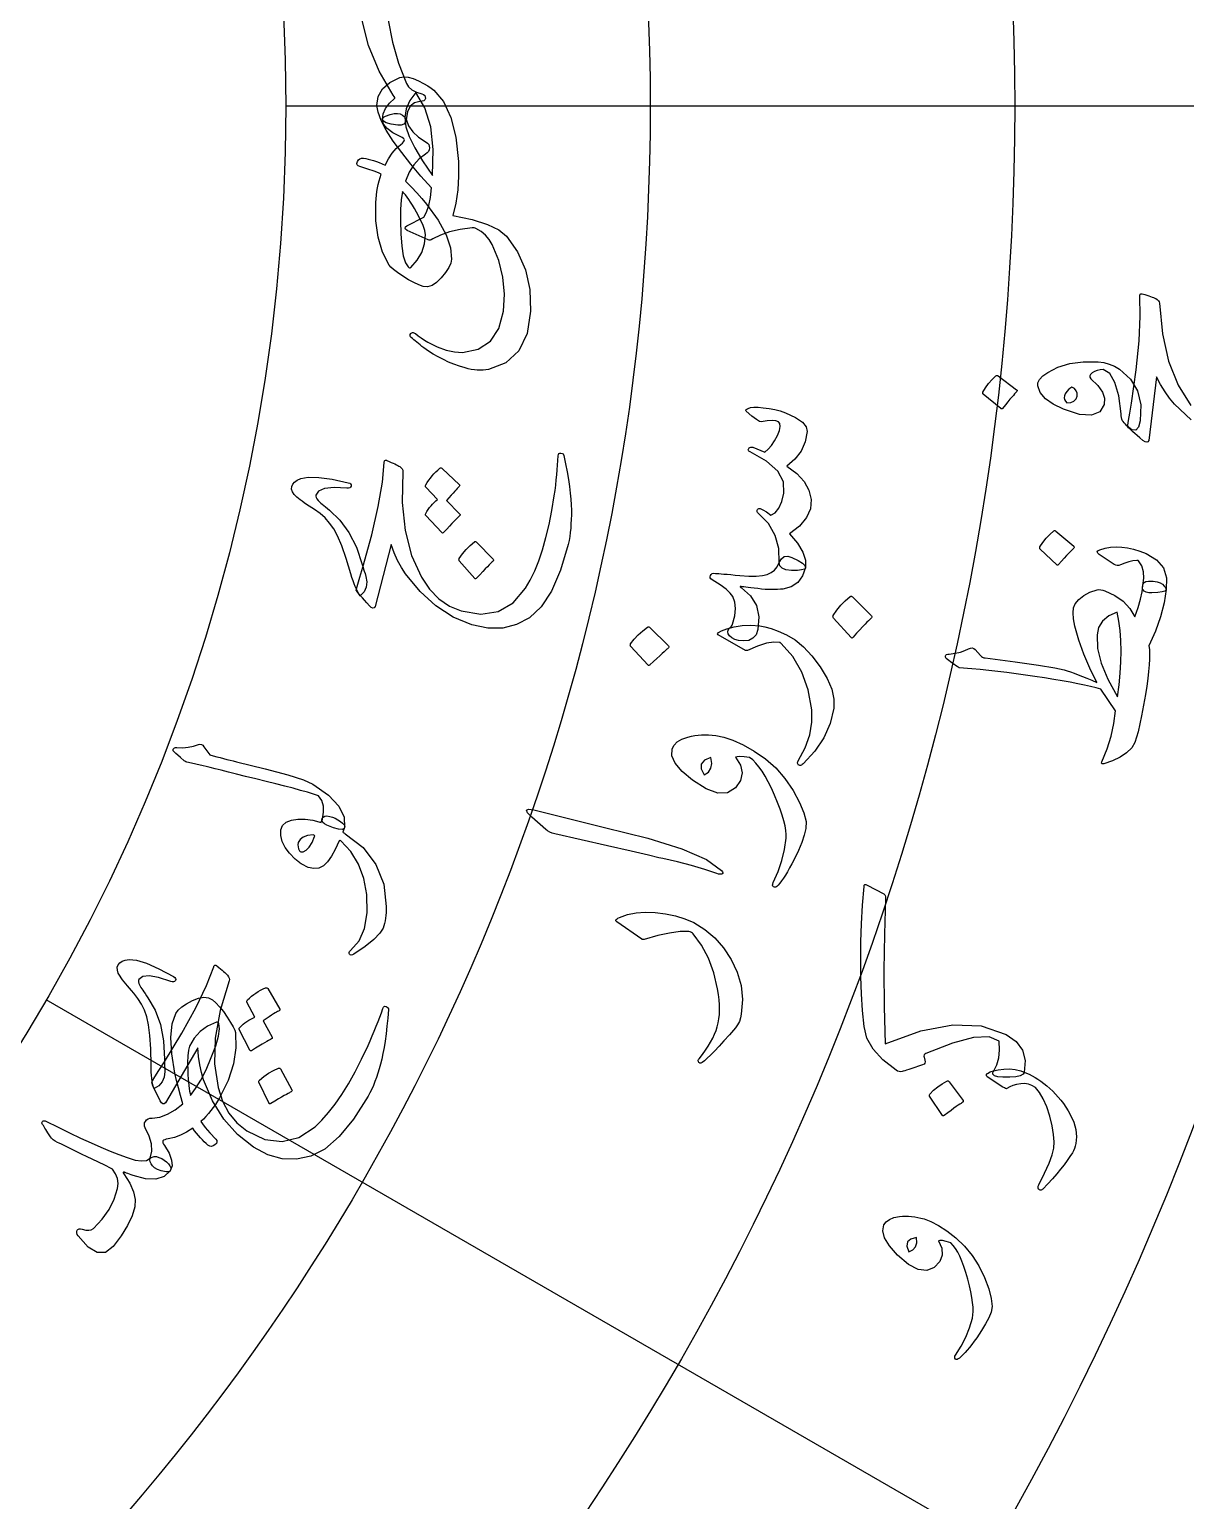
# Model space of a CAD drawing. Header units: millimetres. Extents: x -150 to 150, y -150 to 198.
# Drawn here: x 43.21 to 75.84, y -39.36 to 2.16 of the extents above; entities that cross this region are included whole.
import ezdxf

# ---------------------------------------------------------------- set-up
doc = ezdxf.new("R2010")
doc.units = ezdxf.units.MM
for name, color, linetype in [('CUT_OUTER', 1, 'Continuous'), ('ENGRAVE', 7, 'Continuous'), ('ENGRAVE_FINE', 8, 'Continuous'), ('GUIDE', 3, 'Continuous'), ('TEXT', 5, 'Continuous')]:
    doc.layers.add(name, color=color, linetype=linetype)

msp = doc.modelspace()

# ---------------------------------------------------------------- linework, layer by layer
at = {"layer": 'CUT_OUTER'}
msp.add_arc((0.0002, -0.0002), 149.9998, 179.017762, 3.164151, dxfattribs=at)
at = {"layer": 'ENGRAVE'}
for radius in [132.75, 112.1737, 91.5975, 71.0212, 50.445]:
    msp.add_circle((0, 0), radius, dxfattribs=at)
at = {"layer": 'ENGRAVE_FINE'}
for points in [[(71.0213, 0), (50.445, 0)], [(91.5975, 0), (71.0212, 0)], [(61.5062, -35.5106), (43.6867, -25.2225)], [(79.3258, -45.7987), (61.5062, -35.5106)]]:
    msp.add_lwpolyline(points, dxfattribs=at)
for radius in [122.4619, 101.8856, 81.3094, 60.7331]:
    msp.add_circle((0, 0), radius, dxfattribs=at)
at = {"layer": 'GUIDE'}
msp.add_circle((0, 0), 137.25, dxfattribs=at)
at = {"layer": 'TEXT'}
for points in [[(53.3348, 2.4233), (53.4612, 1.8048), (53.6327, 1.2113), (53.8502, 0.6415), (53.9122, 0.5407), (54.0063, 0.4575), (54.1328, 0.3917), (54.2915, 0.3434), (54.3367, 0.327), (54.368, 0.2994), (54.3854, 0.2606), (54.3889, 0.2106), (54.3737, 0.1749), (54.3426, 0.1493), (54.2957, 0.134), (54.233, 0.1287), (54.0779, 0.0938), (53.9618, -0.0024), (53.8844, -0.1598), (53.8453, -0.3784), (53.827, -0.4571), (53.781, -0.5099), (53.7073, -0.5366), (53.606, -0.5374), (53.4176, -0.5092), (53.2832, -0.4725), (53.2028, -0.4274), (53.1762, -0.3737), (53.1985, -0.2149), (53.263, -0.0641), (53.3698, 0.079), (53.5191, 0.2145), (53.5251, 0.226), (53.5208, 0.2455), (53.5062, 0.2733), (53.4814, 0.3091), (53.083, 0.9814), (52.7856, 1.7082), (52.5869, 2.493)], [(76.0028, -8.8508), (75.5318, -8.4122), (75.3925, -8.2471), (75.2614, -8.0637), (75.1384, -7.8621), (75.0233, -7.6424), (74.8041, -9.4345), (74.7802, -9.4752), (74.7447, -9.489), (74.6977, -9.476), (74.639, -9.4362), (74.5553, -9.3647), (74.4801, -9.3001), (74.4133, -9.2422), (74.355, -9.1911), (74.3057, -9.1467), (74.2658, -9.1092), (74.2354, -9.0784), (74.2145, -9.0544), (74.2162, -9.0062), (74.2339, -8.878), (74.2675, -8.6696), (74.316, -8.381), (74.316, -8.381), (74.4497, -7.4403), (74.5306, -6.623), (74.5628, -5.9307), (74.5497, -5.3645), (74.5489, -5.3471), (74.5511, -5.3322), (74.5564, -5.3198), (74.5648, -5.31), (74.5758, -5.3031), (74.5888, -5.2996), (74.604, -5.2995), (74.6212, -5.3028), (74.6879, -5.3222), (74.7489, -5.3407), (74.8045, -5.3584), (74.8545, -5.3753), (74.899, -5.3913), (74.938, -5.4064), (74.9715, -5.4207), (74.9994, -5.4341), (75.0435, -5.4616), (75.0753, -5.4919), (75.0947, -5.5251), (75.1019, -5.5611), (75.1885, -6.4322), (75.3636, -7.2027), (75.6304, -7.8744), (75.9916, -8.4482)]]:
    msp.add_lwpolyline(points, dxfattribs=at)
for points in [[(53.0214, 0.0186), (53.0588, 0.2708), (53.179, 0.4861), (53.3825, 0.6652), (53.6695, 0.8087), (53.7798, 0.8259), (53.9036, 0.8159), (54.0408, 0.7784), (54.1913, 0.7132), (54.3363, 0.6373), (54.4569, 0.5682), (54.5533, 0.5061), (54.6253, 0.4509), (54.8946, 0.1259), (55.102, -0.3185), (55.2446, -0.882), (55.3187, -1.5638), (55.3251, -1.9738), (55.3014, -2.3649), (55.248, -2.7365), (55.1652, -3.0881), (55.7046, -3.203), (56.1356, -3.3381), (56.4581, -3.4934), (56.6718, -3.6684), (56.9881, -4.116), (57.2082, -4.62), (57.3306, -5.1787), (57.3538, -5.79), (57.258, -6.4219), (57.026, -6.9073), (56.6615, -7.2439), (56.1672, -7.4312), (56.0928, -7.4428), (56.0156, -7.45), (55.9358, -7.453), (55.8532, -7.4516), (55.7686, -7.4452), (55.6823, -7.4327), (55.5946, -7.4142), (55.5052, -7.3898), (55.3478, -7.342), (55.1936, -7.2871), (55.0426, -7.2252), (54.8949, -7.1564), (54.7508, -7.0812), (54.6106, -7.0002), (54.4743, -6.9134), (54.342, -6.8209), (54.2885, -6.7806), (54.2377, -6.7412), (54.1896, -6.7027), (54.1441, -6.665), (54.1013, -6.6286), (54.0611, -6.594), (54.0234, -6.5612), (53.9884, -6.5301), (53.9689, -6.5086), (53.9579, -6.4872), (53.9554, -6.466), (53.9612, -6.4447), (53.9727, -6.4228), (53.9863, -6.4067), (54.002, -6.3965), (54.0198, -6.392), (54.0394, -6.3925), (54.0604, -6.3968), (54.0829, -6.4051), (54.1067, -6.4173), (54.1819, -6.4809), (54.2657, -6.543), (54.3581, -6.6035), (54.459, -6.6623), (54.7197, -6.7926), (54.969, -6.8844), (55.2073, -6.9372), (55.4346, -6.9504), (55.8806, -6.8618), (56.2233, -6.6392), (56.4611, -6.2819), (56.5916, -5.791), (56.6172, -5.3059), (56.5717, -4.8286), (56.4555, -4.3609), (56.2686, -3.9042), (56.1863, -3.7653), (56.0831, -3.6438), (55.9589, -3.5395), (55.814, -3.4526), (55.7937, -3.4423), (55.7684, -3.4364), (55.7383, -3.435), (55.7032, -3.4381), (55.367, -3.4841), (55.0703, -3.5516), (54.813, -3.6405), (54.5951, -3.7507), (54.5549, -3.7727), (54.5201, -3.7847), (54.4906, -3.7869), (54.4665, -3.7791), (53.8736, -3.5094), (53.8299, -3.4739), (53.8129, -3.441), (53.8227, -3.4108), (53.8594, -3.3832), (54.3433, -3.1387), (54.4212, -2.9958), (54.4841, -2.8099), (54.5317, -2.581), (54.5634, -2.3092), (54.2609, -1.9738), (53.9796, -1.6419), (53.7195, -1.3131), (53.4806, -0.9869), (53.2805, -0.6782), (53.1369, -0.4085), (53.0504, -0.1765), (53.0214, 0.0186)], [(54.1203, 0.3804), (53.9477, 0.1536), (53.8428, -0.0819), (53.8056, -0.327), (53.836, -0.5826), (53.9312, -0.8611), (54.0883, -1.1824), (54.3063, -1.5482), (54.5845, -1.96), (54.6083, -1.225), (54.5366, -0.5883), (54.373, -0.0527), (54.1203, 0.3804)], [(55.1274, -4.3171), (55.1029, -4.4323), (55.0463, -4.5599), (54.9577, -4.6996), (54.8367, -4.8511), (54.7047, -4.9812), (54.5748, -5.0641), (54.4474, -5.1), (54.3224, -5.0892), (54.1995, -5.046), (54.0635, -4.9832), (53.9142, -4.9009), (53.7517, -4.7994), (53.6035, -4.6974), (53.4901, -4.6126), (53.4115, -4.5449), (53.3678, -4.494), (53.1794, -4.1199), (53.0542, -3.7005), (52.9911, -3.2347), (52.9888, -2.7212), (52.9959, -2.6171), (53.0064, -2.514), (53.0205, -2.412), (53.038, -2.3109), (53.0585, -2.2113), (53.0816, -2.1136), (53.1072, -2.0177), (53.1353, -1.9236), (53.0678, -1.8872), (52.9449, -1.8391), (52.7665, -1.7793), (52.5327, -1.7083), (52.4873, -1.6898), (52.4618, -1.6595), (52.4561, -1.6173), (52.4703, -1.5631), (52.4986, -1.5174), (52.5358, -1.4863), (52.5818, -1.4697), (52.6367, -1.4676), (52.7046, -1.4816), (52.7753, -1.4985), (52.8486, -1.5181), (52.9247, -1.5406), (53.0029, -1.5664), (53.0829, -1.5959), (53.1647, -1.6291), (53.2481, -1.6662), (53.3416, -1.49), (53.4471, -1.3335), (53.5647, -1.1968), (53.6945, -1.0798), (53.7375, -1.0455), (53.7683, -1.0135), (53.7869, -0.9841), (53.7935, -0.9572), (53.7873, -0.9351), (53.7682, -0.9128), (53.7361, -0.8903), (53.6909, -0.8675), (53.4649, -0.7564), (53.3038, -0.6361), (53.2076, -0.5063), (53.1763, -0.3665), (53.1815, -0.3479), (53.197, -0.3286), (53.2226, -0.3083), (53.2585, -0.2872), (53.3907, -0.2402), (53.5042, -0.2138), (53.599, -0.2083), (53.6751, -0.2236), (53.7414, -0.255), (53.7919, -0.2901), (53.8265, -0.3288), (53.8453, -0.3711), (53.913, -0.5548), (54.0294, -0.7239), (54.1949, -0.8789), (54.4094, -1.0201), (54.4512, -1.0501), (54.4807, -1.0864), (54.4979, -1.129), (54.5029, -1.1778), (54.4948, -1.2306), (54.4728, -1.2774), (54.437, -1.3183), (54.3873, -1.3533), (54.2109, -1.4865), (54.059, -1.6584), (53.9313, -1.8687), (53.8273, -2.1176), (53.9934, -2.2844), (54.1481, -2.448), (54.2913, -2.6083), (54.4231, -2.7652), (54.7472, -3.2207), (54.9719, -3.6329), (55.0983, -3.9991), (55.1274, -4.3171)], [(53.9746, -4.5526), (54.1582, -4.3498), (54.2883, -4.1286), (54.3646, -3.8896), (54.387, -3.6334), (54.3682, -3.5149), (54.3202, -3.3688), (54.2427, -3.1952), (54.1355, -2.9947), (54.076, -2.8921), (54.0195, -2.7982), (53.9661, -2.7129), (53.916, -2.6363), (53.8686, -2.5682), (53.8235, -2.5087), (53.7807, -2.4576), (53.7403, -2.4149), (53.7057, -2.6471), (53.6872, -2.9222), (53.6843, -3.2403), (53.6962, -3.6019), (53.7224, -3.9508), (53.7646, -4.2233), (53.8239, -4.4194), (53.9011, -4.539), (53.9182, -4.5575), (53.9362, -4.566), (53.9549, -4.5643), (53.9746, -4.5526)], [(73.5131, -7.4298), (73.4289, -7.4405), (73.3493, -7.4609), (73.2743, -7.4908), (73.2039, -7.5302), (73.1567, -7.5716), (73.1356, -7.6128), (73.1407, -7.654), (73.1718, -7.6953), (73.368, -7.8852), (73.4961, -8.0696), (73.5562, -8.2479), (73.5485, -8.4198), (73.4246, -8.6325), (73.1909, -8.7257), (72.8477, -8.6998), (72.395, -8.5563), (72.1033, -8.4152), (71.8852, -8.2582), (71.7408, -8.0852), (71.6698, -7.8959), (71.6749, -7.8064), (71.7233, -7.7134), (71.8149, -7.6168), (71.9498, -7.5164), (72.2403, -7.3675), (72.5749, -7.2678), (72.9539, -7.2179), (73.3773, -7.2181), (73.5316, -7.2397), (73.683, -7.2813), (73.8314, -7.343), (73.9768, -7.4249), (74.2864, -7.7043), (74.4882, -8.0405), (74.5813, -8.4329), (74.565, -8.8801), (74.5149, -9.063), (74.4351, -9.1486), (74.3261, -9.1371), (74.1877, -9.0288), (74.1427, -8.9787), (74.107, -8.9372), (74.0806, -8.9042), (74.0634, -8.8799), (74.0473, -8.838), (74.0347, -8.791), (74.0254, -8.7388), (74.0195, -8.6815), (73.9555, -8.1765), (73.8485, -7.7997), (73.7006, -7.5509), (73.5131, -7.4298)], [(70.1316, -8.1341), (70.1234, -8.1243), (70.1193, -8.1116), (70.1192, -8.0957), (70.1233, -8.0769), (70.1968, -7.9486), (70.2822, -7.8293), (70.3795, -7.719), (70.4887, -7.6176), (70.5047, -7.6083), (70.52, -7.6051), (70.5346, -7.608), (70.5486, -7.617), (71.0738, -8.0083), (71.0858, -8.0221), (71.0873, -8.0383), (71.0782, -8.0568), (71.0585, -8.0778), (71.0415, -8.0958), (71.0157, -8.1245), (70.9813, -8.1637), (70.9382, -8.2134), (70.8862, -8.2745), (70.8252, -8.3477), (70.7552, -8.4331), (70.6761, -8.5305), (70.6633, -8.5431), (70.6514, -8.5488), (70.6404, -8.5475), (70.6301, -8.5391)], [(72.4906, -8.3786), (72.6048, -8.3613), (72.6915, -8.3235), (72.7505, -8.2651), (72.7819, -8.1861), (72.78, -8.1025), (72.7542, -8.0318), (72.7045, -7.974), (72.6309, -7.9291), (72.548, -7.9941), (72.486, -8.0566), (72.4446, -8.1169), (72.4241, -8.1749), (72.4178, -8.23), (72.4268, -8.2823), (72.4511, -8.3318), (72.4906, -8.3786)], [(63.4382, -8.6141), (63.4282, -8.5945), (63.4352, -8.5741), (63.4592, -8.5528), (63.5001, -8.5307), (63.5673, -8.51), (63.6604, -8.5), (63.7794, -8.5008), (63.9245, -8.5122), (64.0886, -8.5314), (64.247, -8.5615), (64.3997, -8.6024), (64.5468, -8.6544), (64.8285, -8.7869), (65.0257, -8.9193), (65.1383, -9.0514), (65.1663, -9.1828), (65.1069, -9.4759), (64.9906, -9.7378), (64.8177, -9.968), (64.5885, -10.1657), (64.8688, -10.3707), (65.0766, -10.5955), (65.2117, -10.8399), (65.2739, -11.1034), (65.2521, -11.3656), (65.1423, -11.6156), (64.9445, -11.8522), (64.659, -12.0744), (64.8881, -12.3403), (65.04, -12.5888), (65.1149, -12.819), (65.1129, -13.0303), (65.0822, -13.0667), (65.0067, -13.0919), (64.8866, -13.1058), (64.7218, -13.1084), (64.5636, -13.0893), (64.453, -13.0453), (64.3902, -12.9764), (64.3749, -12.8826), (64.3647, -12.4828), (64.2619, -12.116), (64.067, -11.7833), (63.7807, -11.4853), (63.765, -11.4692), (63.7546, -11.453), (63.7496, -11.4367), (63.7499, -11.4203), (63.7554, -11.4011), (63.7647, -11.3848), (63.7778, -11.3712), (63.7946, -11.3604), (63.8402, -11.3606), (63.9121, -11.392), (64.0103, -11.4547), (64.1346, -11.549), (64.2565, -11.4763), (64.3595, -11.3476), (64.4433, -11.1627), (64.5074, -10.9217), (64.4949, -10.6059), (64.3313, -10.306), (64.0167, -10.0234), (63.5515, -9.7591), (63.5276, -9.746), (63.5112, -9.7319), (63.5024, -9.717), (63.5011, -9.7011), (63.5067, -9.6783), (63.5159, -9.6593), (63.5288, -9.644), (63.5454, -9.6324), (63.5676, -9.6252), (63.5892, -9.6222), (63.6102, -9.6233), (63.6306, -9.6285), (63.9653, -9.7635), (64.0658, -9.6801), (64.1587, -9.5751), (64.244, -9.4487), (64.3216, -9.3007), (64.3791, -9.1539), (64.4032, -9.0392), (64.3941, -8.957), (64.3519, -8.9072), (64.2804, -8.8831), (64.1747, -8.8764), (64.035, -8.887), (63.8611, -8.9149), (63.8153, -8.8995), (63.7296, -8.8441), (63.6039, -8.7488), (63.4382, -8.6141)], [(52.6253, -13.0151), (52.8774, -12.1006), (53.0579, -11.3007), (53.1721, -10.6183), (53.2247, -10.0555), (53.2259, -10.0381), (53.2298, -10.0236), (53.2365, -10.0119), (53.2459, -10.0031), (53.2576, -9.9976), (53.271, -9.9956), (53.286, -9.9973), (53.3028, -10.0025), (53.3667, -10.0294), (53.4253, -10.0547), (53.4785, -10.0787), (53.5263, -10.1011), (53.5686, -10.1221), (53.6056, -10.1416), (53.6372, -10.1597), (53.6634, -10.1762), (53.7041, -10.2086), (53.7322, -10.2424), (53.7477, -10.2776), (53.7506, -10.3142), (53.734, -11.1905), (53.8138, -11.9782), (53.994, -12.6803), (54.2782, -13.2984), (54.5064, -13.6351), (54.7683, -13.906), (55.0648, -14.1101), (55.3968, -14.2465), (55.9492, -14.3388), (56.4375, -14.2643), (56.8609, -14.0205), (57.217, -13.6059), (57.3483, -13.3768), (57.4716, -13.1195), (57.5865, -12.8339), (57.6926, -12.5202), (57.7898, -12.179), (57.878, -11.811), (57.9567, -11.4163), (58.0253, -10.9952), (58.0455, -10.8447), (58.0641, -10.6965), (58.0808, -10.5506), (58.0959, -10.407), (58.1091, -10.2666), (58.1202, -10.1306), (58.1293, -9.9989), (58.1365, -9.8714), (58.1411, -9.833), (58.1549, -9.8073), (58.1778, -9.7944), (58.2099, -9.7942), (58.2456, -9.8032), (58.272, -9.8169), (58.2892, -9.8351), (58.2971, -9.8579), (58.3462, -10.0973), (58.3882, -10.3239), (58.4232, -10.5375), (58.4514, -10.738), (58.4735, -10.9249), (58.4901, -11.0977), (58.5014, -11.2563), (58.5075, -11.4007), (58.5063, -11.5352), (58.5026, -11.6657), (58.4967, -11.7923), (58.4885, -11.9148), (58.4769, -12.0336), (58.4611, -12.149), (58.4411, -12.2609), (58.4168, -12.3693), (58.2024, -13.0987), (57.9464, -13.6876), (57.6531, -14.1357), (57.3258, -14.4431), (56.9629, -14.6353), (56.5709, -14.7314), (56.1504, -14.7327), (55.7013, -14.6408), (55.1715, -14.4227), (54.6837, -14.1088), (54.2363, -13.7016), (53.8269, -13.2034), (53.7102, -13.0211), (53.6038, -12.822), (53.5075, -12.6059), (53.4211, -12.373), (52.9698, -14.1236), (52.9407, -14.1608), (52.9037, -14.1697), (52.8588, -14.1504), (52.8061, -14.1031), (52.7327, -14.021), (52.6668, -13.9468), (52.6084, -13.8805), (52.5575, -13.8221), (52.5146, -13.7716), (52.4801, -13.7291), (52.454, -13.6946), (52.4365, -13.6681), (52.4445, -13.6206), (52.4791, -13.4961), (52.5396, -13.2944), (52.6253, -13.0151)], [(54.3995, -10.7541), (54.3922, -10.7431), (54.3893, -10.729), (54.3908, -10.712), (54.3966, -10.692), (54.4378, -10.6243), (54.4812, -10.5593), (54.5268, -10.4971), (54.5747, -10.4376), (54.6253, -10.3805), (54.6792, -10.3254), (54.7365, -10.2723), (54.7971, -10.2211), (54.8144, -10.2123), (54.8313, -10.2101), (54.848, -10.2147), (54.8643, -10.2259), (55.351, -10.6917), (55.3564, -10.703), (55.3535, -10.7176), (55.3425, -10.7355), (55.3232, -10.7567), (55.3066, -10.7706), (55.2829, -10.7938), (55.2521, -10.8264), (55.2143, -10.8683), (55.1688, -10.9199), (55.1152, -10.9815), (55.0532, -11.053), (54.983, -11.1344), (55.3541, -11.5082), (55.3645, -11.5242), (55.3642, -11.5418), (55.353, -11.5611), (55.3311, -11.5821), (55.3121, -11.6003), (55.2832, -11.6291), (55.2445, -11.6686), (55.1959, -11.7188), (55.1371, -11.7804), (55.068, -11.8544), (54.9885, -11.9407), (54.8986, -12.0392), (54.8851, -12.0485), (54.8731, -12.0513), (54.8625, -12.0475), (54.8534, -12.0372), (54.4017, -11.5579), (54.3945, -11.5467), (54.3918, -11.5326), (54.3936, -11.5155), (54.3997, -11.4955), (54.4325, -11.4376), (54.4681, -11.3821), (54.5065, -11.3291), (54.5476, -11.2785), (54.591, -11.2303), (54.6362, -11.1843), (54.6833, -11.1406), (54.7323, -11.0992)], [(52.5503, -13.8202), (52.5114, -13.7646), (52.4745, -13.7028), (52.4395, -13.6351), (52.4066, -13.5612), (52.3752, -13.4813), (52.3448, -13.3951), (52.3154, -13.3026), (52.2869, -13.2039), (52.1534, -12.7665), (52.0266, -12.4091), (51.9081, -12.1307), (51.7991, -11.9304), (51.683, -11.7689), (51.5542, -11.6247), (51.4128, -11.4976), (51.2588, -11.3875), (51.1807, -11.3375), (51.1065, -11.2888), (51.0362, -11.2417), (50.9699, -11.1959), (50.9084, -11.1522), (50.8525, -11.1111), (50.8021, -11.0727), (50.7574, -11.0369), (50.6835, -10.9634), (50.6353, -10.8894), (50.6128, -10.8147), (50.616, -10.7392), (50.6434, -10.6707), (50.6946, -10.6098), (50.7698, -10.5565), (50.869, -10.5107), (51.0819, -10.4717), (51.3764, -10.4788), (51.7525, -10.532), (52.21, -10.6321), (52.2506, -10.645), (52.2774, -10.6644), (52.2906, -10.6903), (52.2902, -10.7227), (52.2772, -10.7534), (52.253, -10.7744), (52.2174, -10.7856), (52.1706, -10.7871), (51.809, -10.7689), (51.5426, -10.7946), (51.3713, -10.8642), (51.2948, -10.9782), (51.2939, -11.0113), (51.3045, -11.0479), (51.3268, -11.0879), (51.3607, -11.1314), (51.3821, -11.1521), (51.4088, -11.1767), (51.4409, -11.2052), (51.4783, -11.2377), (51.521, -11.2742), (51.5689, -11.3146), (51.6222, -11.359), (51.6808, -11.4074), (51.9759, -11.6853), (52.2293, -12.0333), (52.4396, -12.4519), (52.6051, -12.9417), (52.6067, -12.9468), (52.6116, -12.9623), (52.6196, -12.988), (52.6308, -13.0241), (52.6451, -13.0704), (52.6626, -13.1272), (52.6832, -13.1943), (52.7068, -13.2718), (52.7348, -13.4303), (52.7179, -13.5748), (52.6564, -13.7049), (52.5503, -13.8202)], [(71.7357, -12.5027), (71.7281, -12.4923), (71.7248, -12.4789), (71.7257, -12.4626), (71.7309, -12.4434), (71.8124, -12.3153), (71.9052, -12.1972), (72.0092, -12.0889), (72.1246, -11.9904), (72.1411, -11.9817), (72.1566, -11.9792), (72.171, -11.983), (72.1844, -11.993), (72.6848, -12.4238), (72.6959, -12.4386), (72.6963, -12.4553), (72.6861, -12.4739), (72.6651, -12.4944), (72.647, -12.5121), (72.6195, -12.5402), (72.5827, -12.5787), (72.5365, -12.6275), (72.4807, -12.6875), (72.4152, -12.7596), (72.34, -12.8437), (72.2549, -12.9397), (72.2413, -12.952), (72.2291, -12.9572), (72.2181, -12.9552), (72.2084, -12.9461)], [(55.3441, -12.8343), (55.3372, -12.8228), (55.3349, -12.8083), (55.337, -12.7909), (55.3436, -12.7706), (55.4343, -12.637), (55.5354, -12.5144), (55.6471, -12.4027), (55.7694, -12.3019), (55.7866, -12.2932), (55.8022, -12.2912), (55.8164, -12.2958), (55.8292, -12.3071), (56.3002, -12.7895), (56.3102, -12.8059), (56.3095, -12.8239), (56.2979, -12.8435), (56.2754, -12.8646), (56.256, -12.8828), (56.2265, -12.9118), (56.1868, -12.9516), (56.137, -13.0021), (56.0768, -13.0641), (56.0059, -13.1387), (55.9244, -13.2256), (55.832, -13.3248), (55.8175, -13.3374), (55.8049, -13.3424), (55.794, -13.3398), (55.785, -13.3296)], [(73.8261, -12.9348), (73.4074, -12.652), (73.3627, -12.6134), (73.3503, -12.5786), (73.3702, -12.5475), (73.4225, -12.52), (73.5722, -12.4781), (73.7254, -12.4515), (73.882, -12.4404), (74.0422, -12.4448), (74.2067, -12.4653), (74.3764, -12.5028), (74.5512, -12.5573), (74.7311, -12.629), (75.0245, -12.8051), (75.216, -13.0346), (75.3052, -13.3173), (75.2914, -13.6527), (75.2612, -13.6862), (75.1843, -13.7121), (75.0605, -13.7302), (74.89, -13.7407), (74.8006, -13.7362), (74.7292, -13.7208), (74.676, -13.6943), (74.6408, -13.6568), (74.6297, -13.63), (74.6247, -13.6005), (74.6258, -13.5682), (74.6331, -13.5333), (74.6635, -13.3277), (74.6538, -13.1426), (74.6042, -12.9784), (74.5149, -12.8352), (74.5072, -12.8282), (74.496, -12.8244), (74.4815, -12.8238), (74.4636, -12.8264), (74.3552, -12.8376), (74.2425, -12.8621), (74.1256, -12.8999), (74.0044, -12.951), (73.9592, -12.9666), (73.9144, -12.9691), (73.87, -12.9585), (73.8261, -12.9348)], [(62.4294, -13.2487), (62.4513, -13.216), (62.4835, -13.1949), (62.5261, -13.1855), (62.579, -13.1877), (62.6156, -13.1904), (62.6663, -13.1945), (62.7311, -13.2), (62.81, -13.2068), (62.9026, -13.2149), (63.0083, -13.2241), (63.1271, -13.2344), (63.259, -13.2458), (63.5115, -13.2645), (63.7247, -13.2662), (63.8987, -13.2508), (64.0335, -13.2185), (64.1443, -13.1675), (64.2382, -13.0945), (64.3151, -12.9996), (64.3749, -12.8826), (64.4359, -12.7744), (64.515, -12.7139), (64.6123, -12.7012), (64.7279, -12.7364), (64.9047, -12.8233), (65.028, -12.9), (65.098, -12.9662), (65.1146, -13.0219), (65.0342, -13.2617), (64.9008, -13.4433), (64.715, -13.5665), (64.477, -13.6311), (64.4049, -13.6373), (64.3283, -13.642), (64.2472, -13.6451), (64.1617, -13.6466), (64.0713, -13.6455), (63.9759, -13.6405), (63.8755, -13.6317), (63.7699, -13.6192), (63.6675, -13.6056), (63.5765, -13.5939), (63.4968, -13.5841), (63.4285, -13.5762), (63.3726, -13.5698), (63.3304, -13.5648), (63.3018, -13.5611), (63.2868, -13.5587), (63.2798, -13.5577), (63.2751, -13.5583), (63.2728, -13.5605), (63.2728, -13.5642), (63.2756, -13.5696), (63.2818, -13.5768), (63.2914, -13.5858), (63.3043, -13.5966), (63.5634, -13.8255), (63.7277, -14.0986), (63.7966, -14.4157), (63.7695, -14.7757), (63.7182, -14.9198), (63.6326, -15.021), (63.513, -15.0793), (63.3595, -15.0946), (63.2272, -15.0793), (63.1186, -15.0501), (63.0337, -15.0074), (62.9724, -14.9509), (62.9346, -14.8905), (62.9202, -14.8357), (62.9291, -14.7864), (62.9614, -14.7426), (62.9998, -14.7071), (63.0288, -14.6748), (63.0484, -14.6456), (63.0587, -14.6196), (63.121, -14.3861), (63.1423, -14.1785), (63.1227, -13.9973), (63.0626, -13.8427), (62.993, -13.745), (62.8729, -13.6333), (62.7021, -13.508), (62.4807, -13.3691), (62.4457, -13.3453), (62.4255, -13.3173), (62.42, -13.2851), (62.4294, -13.2487)], [(74.8061, -15.2303), (74.8199, -15.3392), (74.8261, -15.4659), (74.8246, -15.6103), (74.8152, -15.7726), (74.7989, -15.9528), (74.7763, -16.1512), (74.7473, -16.3676), (74.7117, -16.602), (74.602, -17.2042), (74.5, -17.6569), (74.4084, -17.9601), (74.329, -18.1142), (74.178, -18.2519), (73.9955, -18.3726), (73.7815, -18.476), (73.5362, -18.562), (73.4988, -18.5676), (73.4771, -18.5606), (73.471, -18.5412), (73.4805, -18.5093), (73.6283, -18.1428), (73.7407, -17.7796), (73.8178, -17.4205), (73.8596, -17.0657), (73.4488, -16.4587), (73.3148, -16.4194), (73.1617, -16.3801), (72.9896, -16.3409), (72.7984, -16.3016), (72.5892, -16.2621), (72.3629, -16.222), (72.1197, -16.1813), (71.8595, -16.1399), (71.5889, -16.0987), (71.3221, -16.06), (71.0591, -16.0238), (70.7997, -15.9902), (70.5445, -15.9591), (70.2939, -15.9308), (70.0479, -15.9051), (69.8066, -15.8821), (69.4549, -15.8527), (69.3994, -15.8181), (69.3467, -15.7838), (69.2968, -15.7497), (69.2497, -15.7158), (69.2053, -15.6825), (69.1636, -15.6503), (69.1244, -15.6192), (69.0878, -15.5892), (69.0746, -15.5741), (69.0664, -15.5574), (69.0633, -15.5393), (69.0654, -15.5195), (69.0759, -15.4981), (69.0968, -15.4817), (69.1279, -15.4703), (69.1693, -15.4638), (69.338, -15.4417), (69.4859, -15.4101), (69.613, -15.3692), (69.7192, -15.319), (69.7703, -15.2963), (69.8184, -15.2919), (69.8634, -15.3058), (69.9053, -15.3381), (70.0578, -15.5097), (70.0836, -15.5368), (70.114, -15.5567), (70.1487, -15.5694), (70.188, -15.5749), (71.035, -15.6869), (71.6883, -15.7795), (72.1476, -15.854), (72.4129, -15.9109), (72.4998, -15.9358), (72.5947, -15.9668), (72.6979, -16.0039), (72.8092, -16.047), (72.9289, -16.0954), (73.0572, -16.1481), (73.194, -16.2052), (73.3393, -16.2666), (73.1389, -15.8662), (72.9686, -15.4682), (72.8284, -15.0722), (72.7184, -14.678), (72.6783, -14.4735), (72.6665, -14.3012), (72.6831, -14.1607), (72.7284, -14.0519), (72.8328, -13.9222), (72.9709, -13.8126), (73.1429, -13.7229), (73.3488, -13.6531), (73.3949, -13.6466), (73.4461, -13.6486), (73.5022, -13.659), (73.5635, -13.678), (73.8444, -13.8086), (74.0789, -13.9748), (74.2666, -14.1768), (74.4073, -14.4145), (74.5014, -14.1509), (74.5705, -13.9148), (74.6147, -13.7064), (74.6344, -13.5259), (74.6458, -13.4789), (74.6757, -13.4438), (74.7242, -13.4206), (74.7914, -13.4092), (74.9252, -13.4084), (75.0364, -13.4225), (75.1251, -13.4518), (75.1912, -13.4963), (75.2387, -13.5447), (75.2714, -13.5856), (75.2894, -13.6192), (75.2928, -13.6453), (75.2348, -14.0224), (75.1345, -14.4127), (74.9917, -14.8156), (74.8061, -15.2303)], [(65.9009, -14.4479), (65.893, -14.4351), (65.8901, -14.4189), (65.8923, -14.3993), (65.8994, -14.3764), (65.9996, -14.225), (66.1118, -14.0859), (66.2359, -13.9589), (66.3722, -13.8441), (66.3913, -13.8341), (66.4089, -13.8317), (66.425, -13.8367), (66.4394, -13.8492), (66.9757, -14.3851), (66.9873, -14.4034), (66.9867, -14.4236), (66.9739, -14.4457), (66.9489, -14.4697), (66.9273, -14.4905), (66.8945, -14.5234), (66.8504, -14.5686), (66.7951, -14.6259), (66.7283, -14.6964), (66.6496, -14.7811), (66.5591, -14.8798), (66.4566, -14.9925), (66.4405, -15.0069), (66.4263, -15.0127), (66.4141, -15.0099), (66.4038, -14.9986)], [(73.3434, -14.925), (73.3587, -15.3041), (73.4602, -15.7205), (73.6472, -16.1759), (73.9191, -16.6717), (73.9668, -16.3321), (74, -16.0036), (74.019, -15.6863), (74.0239, -15.3803), (74.0152, -15.0862), (73.9933, -14.8049), (73.9585, -14.5362), (73.9108, -14.2804), (73.6719, -14.3893), (73.4979, -14.5328), (73.3885, -14.7112), (73.3434, -14.925)], [(60.1798, -15.2424), (60.1722, -15.2302), (60.1695, -15.215), (60.1719, -15.1971), (60.1793, -15.1762), (60.2811, -15.0413), (60.3946, -14.9182), (60.5199, -14.8069), (60.6571, -14.7073), (60.6763, -14.6991), (60.6939, -14.6976), (60.7098, -14.703), (60.724, -14.7153), (61.2505, -15.2365), (61.2618, -15.254), (61.2609, -15.2727), (61.2479, -15.2925), (61.2227, -15.3135), (61.2009, -15.3316), (61.1678, -15.3605), (61.1233, -15.4002), (61.0675, -15.4505), (61, -15.5124), (60.9206, -15.5869), (60.8292, -15.6738), (60.7258, -15.773), (60.7096, -15.7855), (60.6954, -15.7902), (60.6833, -15.787), (60.6732, -15.776)], [(65.045, -18.5621), (65.0209, -18.5836), (64.9976, -18.5985), (64.9751, -18.6068), (64.9534, -18.6085), (64.9369, -18.6054), (64.9219, -18.5972), (64.9083, -18.5837), (64.8963, -18.565), (64.8909, -18.5476), (64.8918, -18.5275), (64.8989, -18.5046), (64.9121, -18.479), (65.1063, -18.1112), (65.2349, -17.7482), (65.298, -17.3911), (65.2957, -17.0409), (65.1922, -16.4756), (65.0117, -15.9742), (64.7558, -15.5371), (64.4259, -15.1644), (64.4192, -15.1587), (64.4133, -15.1538), (64.4084, -15.1496), (64.4044, -15.1462), (64.4007, -15.1434), (64.397, -15.1412), (64.3931, -15.1394), (64.3891, -15.1382), (64.219, -15.1261), (64.0101, -15.1602), (63.7622, -15.24), (63.4753, -15.3646), (63.4584, -15.3676), (63.4443, -15.368), (63.433, -15.3658), (63.4245, -15.361), (62.6517, -14.926), (62.6268, -14.8929), (62.6583, -14.8529), (62.7462, -14.8059), (62.8906, -14.7517), (63.1035, -14.6927), (63.3308, -14.659), (63.5725, -14.6508), (63.8286, -14.6681), (63.97, -14.6924), (64.142, -14.7423), (64.3445, -14.8178), (64.5775, -14.9191), (64.8205, -15.0606), (65.061, -15.2586), (65.2983, -15.5137), (65.5318, -15.8267), (65.7268, -16.1527), (65.8551, -16.4563), (65.917, -16.7368), (65.9129, -16.9933), (65.8088, -17.4227), (65.6292, -17.8282), (65.3744, -18.2085), (65.045, -18.5621)], [(61.9243, -19.0268), (61.6299, -18.7777), (61.4363, -18.5479), (61.3437, -18.3366), (61.3521, -18.1432), (61.4054, -18.0363), (61.4975, -17.945), (61.6285, -17.869), (61.7984, -17.8082), (61.8939, -17.7827), (61.9896, -17.7637), (62.0856, -17.7512), (62.1819, -17.7451), (62.2795, -17.7442), (62.3792, -17.747), (62.4811, -17.7537), (62.5852, -17.7642), (62.8107, -17.8101), (63.0665, -17.8986), (63.3525, -18.03), (63.6684, -18.2048), (63.9852, -18.4216), (64.2738, -18.6787), (64.5336, -18.9766), (64.7641, -19.3158), (64.9502, -19.6573), (65.0723, -19.9505), (65.1311, -20.1944), (65.1271, -20.3884), (65.0789, -20.5728), (65.0076, -20.7799), (64.9129, -21.0094), (64.7946, -21.2611), (64.7303, -21.3872), (64.6675, -21.5027), (64.6063, -21.6076), (64.5468, -21.702), (64.4898, -21.7868), (64.4362, -21.8628), (64.3861, -21.93), (64.3393, -21.9885), (64.3051, -22.0208), (64.2731, -22.0399), (64.2434, -22.0459), (64.216, -22.0388), (64.1937, -22.0167), (64.1846, -21.9887), (64.1884, -21.9548), (64.2054, -21.9149), (64.3433, -21.6053), (64.4495, -21.293), (64.524, -20.9784), (64.5668, -20.6619), (64.5689, -20.5608), (64.559, -20.4451), (64.5371, -20.3149), (64.5031, -20.1702), (64.4568, -20.0113), (64.3982, -19.8381), (64.3271, -19.6508), (64.2435, -19.4496), (64.1538, -19.251), (64.0646, -19.0712), (63.9761, -18.9102), (63.8883, -18.7679), (63.8009, -18.6444), (63.7131, -18.5402), (63.6251, -18.4551), (63.5371, -18.3891), (63.3812, -18.3672), (63.263, -18.3584), (63.1823, -18.3626), (63.1392, -18.3798), (63.2829, -18.6016), (63.3303, -18.8193), (63.2814, -19.032), (63.1363, -19.2389), (62.9155, -19.378), (62.6399, -19.3882), (62.3097, -19.2706), (61.9243, -19.0268)], [(47.5755, -18.4743), (47.4794, -18.3867), (47.4028, -18.3181), (47.3458, -18.2683), (47.3085, -18.2372), (47.2856, -18.2154), (47.2716, -18.1934), (47.2667, -18.1712), (47.2709, -18.1488), (47.2843, -18.1267), (47.3049, -18.1119), (47.3326, -18.1045), (47.3675, -18.1044), (47.5369, -18.1075), (47.6956, -18.0941), (47.8436, -18.064), (47.9808, -18.0174), (48.0233, -18.0058), (48.0638, -18.0131), (48.1021, -18.0391), (48.1384, -18.0841), (48.2994, -18.31), (48.3996, -18.3366), (48.4981, -18.3626), (48.5948, -18.3879), (48.6899, -18.4125), (48.7832, -18.4364), (48.8747, -18.4595), (48.9646, -18.482), (49.0527, -18.5039), (49.8687, -18.7046), (50.5013, -18.8756), (50.9496, -19.019), (51.2135, -19.1358), (51.6533, -19.4517), (51.9486, -19.7622), (52.0992, -20.0667), (52.1049, -20.364), (52.1022, -20.3711), (52.0994, -20.3782), (52.0966, -20.3853), (52.0938, -20.3924), (52.0384, -20.4192), (51.9387, -20.4113), (51.7948, -20.3685), (51.6066, -20.2909), (51.5391, -20.2568), (51.4959, -20.217), (51.4767, -20.1715), (51.4818, -20.1204), (51.5159, -19.9287), (51.5093, -19.7559), (51.4621, -19.6022), (51.3745, -19.4677), (51.2268, -19.4185), (51.0572, -19.3664), (50.8659, -19.3114), (50.6528, -19.2534), (50.419, -19.1923), (50.1656, -19.1279), (49.8926, -19.0601), (49.6, -18.9888), (49.3134, -18.9161), (49.0556, -18.8513), (48.8267, -18.7943), (48.6264, -18.7453), (48.4553, -18.7035), (48.3136, -18.6682), (48.2012, -18.6394), (48.1181, -18.6171), (47.6977, -18.5292), (47.6579, -18.5161), (47.6243, -18.5026), (47.5968, -18.4887), (47.5755, -18.4743)], [(62.4402, -18.3862), (62.2618, -18.4624), (62.1722, -18.569), (62.1714, -18.7064), (62.2591, -18.8752), (62.3774, -18.7947), (62.4471, -18.6862), (62.4681, -18.5499), (62.4402, -18.3862)], [(57.3925, -20.0701), (57.2711, -19.9484), (57.2395, -19.8738), (57.2978, -19.8459), (57.4462, -19.8647), (59.4434, -20.358), (60.6697, -20.6585), (61.629, -20.9579), (62.3199, -21.2607), (62.7415, -21.569), (62.7708, -21.609), (62.7834, -21.64), (62.7792, -21.6617), (62.7582, -21.6743), (62.7301, -21.6805), (62.6965, -21.6802), (62.6573, -21.6734), (62.6127, -21.6602), (62.2704, -21.5418), (61.9018, -21.4322), (61.507, -21.331), (61.0861, -21.238), (60.9768, -21.2116), (60.6808, -21.1432), (60.198, -21.0321), (59.5289, -20.8775), (58.0424, -20.5413), (57.9652, -20.5182), (57.8965, -20.4897), (57.8364, -20.4558), (57.7849, -20.4166)], [(52.1253, -20.5359), (52.6281, -20.9283), (52.9904, -21.4019), (53.2098, -21.9573), (53.2835, -22.5939), (53.2821, -22.6785), (53.278, -22.7609), (53.2712, -22.8412), (53.2617, -22.9193), (53.2492, -22.9946), (53.2336, -23.0664), (53.2148, -23.1347), (53.1929, -23.1996), (53.1039, -23.3461), (52.9368, -23.5184), (52.6915, -23.7153), (52.3678, -23.9352), (52.3263, -23.9556), (52.2917, -23.9629), (52.2642, -23.9573), (52.2436, -23.9387), (52.2327, -23.9133), (52.2344, -23.8872), (52.2487, -23.8604), (52.2756, -23.8328), (52.5152, -23.5612), (52.6727, -23.2059), (52.7464, -22.7684), (52.7344, -22.2509), (52.6528, -21.8014), (52.5024, -21.3985), (52.2843, -21.0421), (51.9995, -20.7322), (51.9865, -20.7286), (51.975, -20.7286), (51.965, -20.7323), (51.9565, -20.7397), (51.8449, -20.9777), (51.7331, -21.1733), (51.6219, -21.3267), (51.5114, -21.4378), (51.3833, -21.5058), (51.2388, -21.5212), (51.0779, -21.4844), (50.9006, -21.3955), (50.878, -21.3814), (50.8554, -21.3663), (50.8327, -21.3502), (50.8099, -21.333), (50.7867, -21.3145), (50.7625, -21.2947), (50.7374, -21.2735), (50.7113, -21.2509), (50.5493, -21.088), (50.4275, -20.9223), (50.3458, -20.7539), (50.3042, -20.5825), (50.3067, -20.4262), (50.3577, -20.3026), (50.4574, -20.2116), (50.606, -20.1527), (50.7917, -20.123), (50.9932, -20.124), (51.2104, -20.1558), (51.4433, -20.2186), (51.4485, -20.2047), (51.4531, -20.1911), (51.4571, -20.1777), (51.4605, -20.1647), (51.4639, -20.1516), (51.4678, -20.1382), (51.4724, -20.1246), (51.4776, -20.1107), (51.506, -20.0672), (51.5502, -20.042), (51.6103, -20.035), (51.6862, -20.0462), (51.7654, -20.0694), (51.8424, -20.1007), (51.9173, -20.1404), (51.9898, -20.1884), (52.0508, -20.2381), (52.0907, -20.2828), (52.1097, -20.3224), (52.1077, -20.3569), (52.0548, -20.4917), (52.067, -20.4975), (52.0828, -20.5068), (52.1023, -20.5196), (52.1253, -20.5359)], [(51.2173, -20.5661), (51.0615, -20.5884), (50.9401, -20.6323), (50.8528, -20.6978), (50.7996, -20.7852), (50.7913, -20.847), (50.7941, -20.9063), (50.8079, -20.9631), (50.8327, -21.0174), (50.8491, -21.0384), (50.8716, -21.0497), (50.9001, -21.0513), (50.9346, -21.0433), (51.0264, -20.9973), (51.1116, -20.9108), (51.19, -20.7838), (51.2612, -20.6162), (51.2648, -20.5973), (51.2587, -20.5827), (51.2428, -20.5723), (51.2173, -20.5661)], [(66.8567, -21.9851), (67.3296, -22.2366), (67.352, -22.256), (67.3673, -22.2823), (67.3754, -22.3155), (67.3763, -22.3556), (67.3428, -23.3666), (67.3304, -24.3874), (67.3387, -25.419), (67.3674, -26.4627), (68.3708, -26.0974), (69.2731, -25.9258), (70.0757, -25.9568), (70.7781, -26.198), (71.0606, -26.3996), (71.2401, -26.6459), (71.3158, -26.9369), (71.2873, -27.2723), (71.2537, -27.3261), (71.1754, -27.3668), (71.0523, -27.3941), (70.8846, -27.408), (70.687, -27.4101), (70.5407, -27.3955), (70.4455, -27.3645), (70.4015, -27.3174), (70.3994, -27.2985), (70.4029, -27.2778), (70.4121, -27.2554), (70.427, -27.2311), (70.5174, -27.0622), (70.5733, -26.8651), (70.5945, -26.6401), (70.5808, -26.3873), (70.2971, -26.2664), (69.8583, -26.2867), (69.2644, -26.4444), (68.5148, -26.7336), (68.4828, -26.7528), (68.4635, -26.778), (68.4568, -26.8091), (68.4628, -26.8461), (68.4873, -26.9261), (68.4954, -26.9713), (68.4869, -27.0081), (68.4618, -27.0364), (68.42, -27.0561), (68.3055, -27.096), (68.2032, -27.1314), (68.1132, -27.1622), (68.0354, -27.1885), (67.9699, -27.2103), (67.9166, -27.2277), (67.8756, -27.2408), (67.8468, -27.2495), (67.8029, -27.2542), (67.7588, -27.2491), (67.7147, -27.2343), (67.6705, -27.2097), (67.2979, -26.9179), (67.0235, -26.6151), (66.8468, -26.3012), (66.7676, -25.9758), (66.7253, -25.5213), (66.6957, -25.0553), (66.6787, -24.5776), (66.6738, -24.088), (66.6806, -23.5873), (66.6985, -23.0761), (66.7272, -22.5542), (66.7665, -22.0214), (66.7714, -21.9859), (66.788, -21.968), (66.8165, -21.9678), (66.8567, -21.9851)], [(59.7898, -23.0265), (59.7774, -23.0167), (59.7682, -23.007), (59.7623, -22.9976), (59.7597, -22.9883), (59.7661, -22.9659), (59.786, -22.9431), (59.8195, -22.92), (59.8666, -22.8966), (60.0898, -22.82), (60.3322, -22.7719), (60.5936, -22.7524), (60.8743, -22.7615), (61.1673, -22.7958), (61.4469, -22.8538), (61.7131, -22.9358), (61.9657, -23.0422), (62.2772, -23.2392), (62.5572, -23.4782), (62.8053, -23.7597), (63.0208, -24.0843), (63.1908, -24.4416), (63.295, -24.818), (63.3329, -25.2129), (63.304, -25.6256), (63.2842, -25.7317), (63.2496, -25.8317), (63.2003, -25.9258), (63.1365, -26.0138), (62.9687, -26.2078), (62.8148, -26.3814), (62.675, -26.5348), (62.5493, -26.6682), (62.4382, -26.7812), (62.3418, -26.8736), (62.2604, -26.9454), (62.194, -26.9967), (62.1764, -27.0058), (62.1606, -27.0108), (62.1465, -27.0118), (62.1341, -27.0088), (62.1199, -27.0009), (62.1079, -26.9903), (62.0982, -26.9772), (62.0908, -26.9615), (62.0876, -26.944), (62.0904, -26.9256), (62.0994, -26.9063), (62.1144, -26.886), (62.2089, -26.764), (62.2944, -26.645), (62.3708, -26.5291), (62.4382, -26.4164), (62.497, -26.306), (62.5476, -26.1969), (62.5901, -26.089), (62.6245, -25.9826), (62.6513, -25.8733), (62.6712, -25.7572), (62.6841, -25.6341), (62.6899, -25.5042), (62.6882, -25.3673), (62.6785, -25.2232), (62.6606, -25.072), (62.6345, -24.9138), (62.5276, -24.4584), (62.3763, -24.048), (62.1816, -23.6826), (61.9442, -23.3621), (61.9236, -23.3395), (61.8969, -23.3215), (61.864, -23.3079), (61.825, -23.2989), (61.5739, -23.2996), (61.2804, -23.3377), (60.9445, -23.4125), (60.5662, -23.523), (60.5439, -23.5256), (60.5251, -23.525), (60.5097, -23.5213), (60.4978, -23.5144)], [(46.7299, -27.7282), (46.7077, -27.664), (46.6892, -27.5945), (46.6742, -27.5197), (46.6629, -27.4397), (46.6546, -27.3542), (46.6491, -27.2629), (46.6462, -27.166), (46.646, -27.0633), (46.6378, -26.606), (46.6141, -26.2275), (46.5766, -25.9272), (46.5268, -25.7047), (46.4596, -25.5176), (46.3754, -25.3434), (46.2743, -25.1824), (46.1565, -25.0343), (46.0952, -24.9647), (46.0372, -24.8975), (45.9826, -24.8329), (45.9315, -24.7706), (45.8843, -24.7117), (45.8418, -24.6568), (45.804, -24.606), (45.7708, -24.5593), (45.7199, -24.4684), (45.6939, -24.3839), (45.6928, -24.3059), (45.7167, -24.2343), (45.7618, -24.1759), (45.8278, -24.1314), (45.9147, -24.1008), (46.0226, -24.0841), (46.2381, -24.1051), (46.5193, -24.1928), (46.8663, -24.3474), (47.2787, -24.5693), (47.3141, -24.5928), (47.3347, -24.6189), (47.3402, -24.6474), (47.3309, -24.6784), (47.31, -24.7044), (47.2809, -24.7179), (47.2437, -24.7189), (47.1983, -24.7075), (46.8556, -24.5907), (46.5924, -24.5422), (46.4085, -24.562), (46.3036, -24.6506), (46.2936, -24.6822), (46.2938, -24.7203), (46.3042, -24.7649), (46.3248, -24.816), (46.3398, -24.8418), (46.3587, -24.8728), (46.3817, -24.909), (46.4087, -24.9505), (46.4398, -24.9973), (46.4748, -25.0493), (46.5138, -25.1067), (46.5568, -25.1693), (46.7642, -25.5176), (46.9122, -25.9218), (46.9994, -26.3822), (47.024, -26.8986), (47.0241, -26.9039), (47.0245, -26.9201), (47.0251, -26.9471), (47.026, -26.9848), (47.027, -27.0333), (47.0283, -27.0927), (47.0296, -27.1629), (47.0311, -27.2439), (47.0144, -27.404), (46.9585, -27.5382), (46.8636, -27.6464), (46.7299, -27.7282)], [(47.0232, -26.9747), (47.5169, -26.1646), (47.9102, -25.4452), (48.2076, -24.8205), (48.4128, -24.2937), (48.4187, -24.2773), (48.4264, -24.2644), (48.4361, -24.255), (48.4476, -24.2492), (48.4603, -24.2471), (48.4737, -24.2489), (48.4877, -24.2546), (48.5024, -24.2642), (48.5565, -24.3076), (48.6059, -24.3481), (48.6504, -24.3857), (48.6902, -24.4204), (48.7252, -24.4523), (48.7554, -24.4812), (48.7808, -24.5072), (48.8014, -24.5303), (48.8316, -24.5726), (48.8494, -24.6128), (48.8546, -24.6509), (48.8473, -24.687), (48.5906, -25.525), (48.4509, -26.3043), (48.4313, -27.0288), (48.5346, -27.7012), (48.6615, -28.0877), (48.8389, -28.4201), (49.0679, -28.6979), (49.3496, -28.9202), (49.8554, -29.1607), (50.3454, -29.2233), (50.8195, -29.1053), (51.2758, -28.8045), (51.465, -28.6203), (51.6543, -28.4067), (51.8432, -28.1637), (52.0314, -27.8913), (52.2187, -27.5899), (52.4046, -27.2603), (52.5887, -26.9024), (52.7704, -26.5163), (52.8312, -26.3772), (52.8897, -26.2398), (52.9459, -26.1041), (52.9999, -25.9702), (53.0511, -25.8389), (53.0992, -25.7111), (53.1442, -25.587), (53.1861, -25.4664), (53.2011, -25.4307), (53.2214, -25.4098), (53.247, -25.4037), (53.2779, -25.4123), (53.3097, -25.4308), (53.3314, -25.4512), (53.3429, -25.4734), (53.3443, -25.4975), (53.3256, -25.7412), (53.3037, -25.9706), (53.2787, -26.1856), (53.2507, -26.3862), (53.2206, -26.5719), (53.1891, -26.7426), (53.1564, -26.8982), (53.1226, -27.0387), (53.0844, -27.1677), (53.0451, -27.2923), (53.0046, -27.4123), (52.963, -27.5278), (52.9193, -27.6389), (52.8724, -27.7455), (52.8224, -27.8476), (52.7692, -27.9452), (52.3626, -28.5876), (51.9547, -29.0835), (51.5496, -29.4337), (51.1504, -29.6394), (50.7486, -29.7244), (50.3453, -29.7091), (49.9406, -29.5948), (49.5341, -29.383), (49.0846, -29.0278), (48.7019, -28.5919), (48.3835, -28.0774), (48.1268, -27.4859), (48.0647, -27.2786), (48.0171, -27.0578), (47.9839, -26.8237), (47.9648, -26.576), (47.0499, -28.1352), (47.0116, -28.1629), (46.9736, -28.1613), (46.9357, -28.1305), (46.898, -28.0704), (46.8501, -27.9714), (46.8071, -27.8819), (46.7692, -27.8022), (46.7363, -27.732), (46.7089, -27.6716), (46.6874, -27.6213), (46.6718, -27.581), (46.6622, -27.5507), (46.683, -27.5072), (46.7504, -27.397), (46.8641, -27.2197), (47.0232, -26.9747)], [(49.3504, -25.2883), (49.3464, -25.2756), (49.3475, -25.2613), (49.3536, -25.2454), (49.3647, -25.2277), (49.4229, -25.1739), (49.4825, -25.1234), (49.5435, -25.0761), (49.6058, -25.0321), (49.6701, -24.9911), (49.7372, -24.9529), (49.8068, -24.9176), (49.8792, -24.8851), (49.8982, -24.8813), (49.9151, -24.8839), (49.9298, -24.8928), (49.9424, -24.9081), (50.2824, -25.4897), (50.2845, -25.502), (50.2777, -25.5153), (50.2622, -25.5295), (50.2379, -25.5446), (50.218, -25.5533), (50.1889, -25.5692), (50.1503, -25.5921), (50.1024, -25.622), (50.0446, -25.6591), (49.976, -25.7035), (49.8968, -25.7553), (49.8069, -25.8142), (50.061, -26.2756), (50.0667, -26.2938), (50.0615, -26.3107), (50.0454, -26.3262), (50.0186, -26.3403), (49.9953, -26.3526), (49.9596, -26.3724), (49.9116, -26.3997), (49.851, -26.4346), (49.7776, -26.4777), (49.6909, -26.5299), (49.5907, -26.5911), (49.4771, -26.661), (49.4616, -26.6663), (49.4493, -26.6656), (49.4402, -26.6591), (49.4342, -26.6466), (49.1316, -26.0617), (49.1278, -26.049), (49.1291, -26.0346), (49.1355, -26.0187), (49.1468, -26.0012), (49.1944, -25.9545), (49.2438, -25.9109), (49.2953, -25.8705), (49.3487, -25.8332), (49.4036, -25.7987), (49.4598, -25.767), (49.5171, -25.7379), (49.5755, -25.7115)], [(47.3417, -25.609), (47.4091, -25.5162), (47.5104, -25.4248), (47.6455, -25.3345), (47.8144, -25.2449), (47.9853, -25.1775), (48.1365, -25.1513), (48.2679, -25.1667), (48.3795, -25.2238), (48.4769, -25.3103), (48.5788, -25.4204), (48.685, -25.5541), (48.7952, -25.7118), (48.8913, -25.8651), (48.9617, -25.9894), (49.0064, -26.0844), (49.0258, -26.1499), (49.0412, -26.5813), (48.9719, -27.0324), (48.817, -27.5017), (48.5762, -27.9874), (48.5194, -28.082), (48.4597, -28.1738), (48.3971, -28.2627), (48.3317, -28.3488), (48.264, -28.4319), (48.1947, -28.5117), (48.1239, -28.5883), (48.0516, -28.6617), (48.0923, -28.7277), (48.1754, -28.8313), (48.3007, -28.9729), (48.4682, -29.1525), (48.4981, -29.1919), (48.5044, -29.2328), (48.487, -29.2753), (48.4458, -29.3191), (48.3968, -29.3481), (48.3478, -29.3589), (48.2989, -29.3517), (48.25, -29.3265), (48.1984, -29.28), (48.1458, -29.2296), (48.0924, -29.1752), (48.038, -29.1171), (47.9833, -29.0549), (47.929, -28.9885), (47.875, -28.918), (47.8213, -28.8433), (47.6488, -28.9578), (47.4759, -29.0468), (47.3027, -29.1105), (47.1293, -29.149), (47.0743, -29.1577), (47.031, -29.1702), (46.9994, -29.1867), (46.9796, -29.2071), (46.9732, -29.2297), (46.9778, -29.2592), (46.9934, -29.2956), (47.0201, -29.339), (47.1539, -29.5543), (47.226, -29.7453), (47.2364, -29.9116), (47.1852, -30.0529), (47.1704, -30.0666), (47.1464, -30.0756), (47.1134, -30.08), (47.0712, -30.0795), (46.9331, -30.0505), (46.8226, -30.0129), (46.7395, -29.9669), (46.6837, -29.9126), (46.6451, -29.8498), (46.6217, -29.7923), (46.6136, -29.7402), (46.6208, -29.6935), (46.663, -29.4979), (46.6541, -29.2897), (46.5941, -29.0693), (46.4831, -28.837), (46.4627, -28.7898), (46.4558, -28.7434), (46.4627, -28.6979), (46.4832, -28.6532), (46.5169, -28.6117), (46.5596, -28.5822), (46.6112, -28.5647), (46.6718, -28.5592), (46.8917, -28.5305), (47.11, -28.4537), (47.3262, -28.3286), (47.5399, -28.1549), (47.4741, -27.9263), (47.4152, -27.7071), (47.3632, -27.4974), (47.3181, -27.2969), (47.2316, -26.746), (47.2054, -26.2822), (47.2414, -25.9037), (47.3417, -25.609)], [(48.4914, -25.8564), (48.2411, -25.9714), (48.0317, -26.122), (47.8629, -26.3087), (47.7342, -26.532), (47.7003, -26.6473), (47.6801, -26.8003), (47.6732, -26.9912), (47.6792, -27.2203), (47.6857, -27.3399), (47.693, -27.4504), (47.701, -27.5519), (47.7098, -27.6443), (47.7199, -27.7278), (47.7317, -27.8027), (47.7452, -27.8689), (47.7606, -27.9264), (47.9019, -27.7306), (48.0471, -27.4868), (48.1954, -27.1948), (48.3458, -26.8547), (48.4731, -26.519), (48.5494, -26.2473), (48.5759, -26.0403), (48.5535, -25.898), (48.5453, -25.8739), (48.5322, -25.859), (48.5142, -25.8531), (48.4914, -25.8564)], [(49.687, -27.5479), (49.6836, -27.535), (49.6853, -27.5204), (49.6921, -27.5043), (49.704, -27.4866), (49.8279, -27.383), (49.9589, -27.2929), (50.097, -27.2162), (50.2423, -27.1529), (50.2611, -27.1493), (50.2768, -27.1516), (50.2891, -27.16), (50.2983, -27.1743), (50.6186, -27.7676), (50.6238, -27.7861), (50.6181, -27.8032), (50.6016, -27.8188), (50.5742, -27.833), (50.5505, -27.8452), (50.5141, -27.8649), (50.4651, -27.8923), (50.4033, -27.9271), (50.3284, -27.9702), (50.2397, -28.0224), (50.1374, -28.0836), (50.0214, -28.1536), (50.004, -28.1618), (49.9904, -28.1631), (49.9807, -28.1576), (49.9748, -28.1454)], [(70.2494, -27.2983), (70.324, -27.2578), (70.4255, -27.2245), (70.5541, -27.1985), (70.7097, -27.1797), (70.8741, -27.174), (71.0361, -27.1903), (71.1955, -27.2286), (71.3524, -27.2891), (71.4315, -27.3257), (71.5116, -27.3672), (71.5928, -27.4138), (71.675, -27.4653), (71.7582, -27.5224), (71.842, -27.5854), (71.9265, -27.6543), (72.0117, -27.7292), (72.0937, -27.8046), (72.1728, -27.8846), (72.2492, -27.9693), (72.3227, -28.0587), (72.3933, -28.1528), (72.461, -28.2517), (72.5258, -28.3552), (72.5877, -28.4635), (72.6855, -28.6794), (72.7443, -28.8868), (72.7642, -29.0855), (72.7451, -29.2753), (72.7276, -29.3498), (72.7055, -29.4183), (72.6787, -29.4807), (72.6473, -29.537), (72.5796, -29.6445), (72.5017, -29.7582), (72.4134, -29.8781), (72.3149, -30.0039), (72.2055, -30.1356), (72.0848, -30.2728), (71.9529, -30.4154), (71.8096, -30.5634), (71.7971, -30.5774), (71.7814, -30.587), (71.7625, -30.5921), (71.7406, -30.5927), (71.7218, -30.5894), (71.7056, -30.5799), (71.6921, -30.5642), (71.6812, -30.5423), (71.6779, -30.5251), (71.6794, -30.5038), (71.6858, -30.4782), (71.6969, -30.4484), (71.8647, -30.114), (71.9907, -29.8298), (72.0755, -29.5963), (72.1195, -29.4139), (72.1302, -29.2333), (72.1158, -29.022), (72.076, -28.7805), (72.0105, -28.5088), (71.9234, -28.2421), (71.8262, -28.0175), (71.7193, -27.8348), (71.603, -27.6939), (71.5062, -27.6387), (71.4049, -27.6031), (71.2991, -27.5871), (71.1887, -27.5904), (71.0736, -27.6095), (70.9703, -27.6391), (70.8789, -27.6793), (70.7992, -27.7299), (70.784, -27.7331), (70.7605, -27.7269), (70.7286, -27.7114), (70.6885, -27.6865), (70.2446, -27.3925), (70.2337, -27.3823), (70.2258, -27.3692), (70.221, -27.3533), (70.2193, -27.3347), (70.2227, -27.321), (70.2288, -27.3103), (70.2377, -27.3028), (70.2494, -27.2983)], [(68.6158, -27.9454), (68.6107, -27.9334), (68.6104, -27.9194), (68.6148, -27.9034), (68.6242, -27.8855), (68.7319, -27.7754), (68.8485, -27.6775), (68.974, -27.5918), (69.1084, -27.5182), (69.1265, -27.513), (69.1422, -27.5138), (69.1555, -27.5206), (69.1664, -27.5334), (69.5616, -28.0661), (69.5692, -28.0832), (69.566, -28.0999), (69.5519, -28.1162), (69.5269, -28.1321), (69.5053, -28.1459), (69.4722, -28.168), (69.4278, -28.1985), (69.3719, -28.2373), (69.3042, -28.2852), (69.2243, -28.343), (69.1323, -28.4107), (69.028, -28.4882), (69.0121, -28.4976), (68.9989, -28.5002), (68.9886, -28.4959), (68.9811, -28.4848)], [(46.6208, -29.6935), (46.6721, -29.6614), (46.7299, -29.6467), (46.7941, -29.6495), (46.8649, -29.6697), (46.946, -29.7048), (47.0185, -29.7467), (47.0822, -29.7955), (47.1372, -29.8511), (47.1782, -29.908), (47.1998, -29.9606), (47.2021, -30.0089), (47.1852, -30.0529), (47.0102, -30.2117), (46.7771, -30.2859), (46.4867, -30.2751), (46.1391, -30.1793), (46.0819, -30.1586), (46.0322, -30.1407), (45.9902, -30.1255), (45.9559, -30.1131), (45.9292, -30.1034), (45.9101, -30.0965), (45.8987, -30.0924), (45.8948, -30.091), (45.8704, -30.0884), (45.8592, -30.0945), (45.8612, -30.1092), (45.8764, -30.1326), (46.0446, -30.3959), (46.1523, -30.6389), (46.1997, -30.8612), (46.1868, -31.0623), (46.1097, -31.3159), (45.9819, -31.5886), (45.8031, -31.8798), (45.573, -32.1885), (45.3611, -32.3531), (45.1268, -32.3573), (44.8705, -32.2019), (44.5915, -31.8885), (44.5637, -31.8428), (44.5491, -31.8008), (44.5478, -31.7627), (44.5597, -31.7283), (44.5824, -31.7021), (44.6131, -31.6885), (44.652, -31.6875), (44.699, -31.6991), (44.7993, -31.7239), (44.8856, -31.7282), (44.9579, -31.7121), (45.0159, -31.6757), (45.2635, -31.4155), (45.4596, -31.141), (45.604, -30.8529), (45.6966, -30.5521), (45.7125, -30.4058), (45.695, -30.2658), (45.6442, -30.1322), (45.5601, -30.0048), (45.5025, -29.9714), (45.3632, -29.9017), (45.142, -29.7957), (44.8393, -29.6529), (44.6781, -29.5753), (44.5328, -29.5048), (44.4034, -29.4414), (44.2899, -29.3851), (44.1928, -29.3369), (44.1126, -29.2978), (44.0492, -29.2676), (44.0028, -29.2464), (43.9348, -29.2093), (43.8791, -29.1707), (43.8355, -29.1304), (43.8042, -29.0886), (43.7686, -29.0317), (43.7355, -28.9786), (43.7048, -28.9294), (43.6766, -28.884), (43.6507, -28.8428), (43.6267, -28.8062), (43.6048, -28.7741), (43.5848, -28.7465), (43.5703, -28.7221), (43.5648, -28.6993), (43.5682, -28.6781), (43.5805, -28.6585), (43.6029, -28.643), (43.6266, -28.6357), (43.6515, -28.6366), (43.6777, -28.6458), (44.0197, -28.8179), (44.346, -28.9773), (44.6566, -29.1241), (44.9514, -29.2583), (45.2304, -29.3804), (45.493, -29.4908), (45.7394, -29.5894), (45.9695, -29.6764), (46.1923, -29.745), (46.3752, -29.7707), (46.5181, -29.7535), (46.6208, -29.6935)], [(67.7129, -32.4272), (67.487, -32.1693), (67.3474, -31.9414), (67.2942, -31.7431), (67.3276, -31.5737), (67.3889, -31.4867), (67.4822, -31.4185), (67.6076, -31.3691), (67.7652, -31.3384), (67.8526, -31.3289), (67.9393, -31.3251), (68.0253, -31.327), (68.1108, -31.3347), (68.1966, -31.3471), (68.2838, -31.3632), (68.3724, -31.3829), (68.4624, -31.4063), (68.6542, -31.4773), (68.8669, -31.5898), (69.1003, -31.7439), (69.3543, -31.9401), (69.6036, -32.1729), (69.8228, -32.4368), (70.0117, -32.7322), (70.1698, -33.0592), (70.289, -33.3818), (70.3587, -33.6536), (70.3793, -33.8738), (70.3512, -34.0421), (70.2857, -34.1963), (70.1972, -34.3671), (70.0854, -34.5545), (69.9504, -34.7582), (69.8783, -34.8597), (69.809, -34.9521), (69.7424, -35.0357), (69.6786, -35.1102), (69.6182, -35.1768), (69.5619, -35.2361), (69.5097, -35.2883), (69.4615, -35.3333), (69.4275, -35.3571), (69.3971, -35.3697), (69.3703, -35.3711), (69.3471, -35.3615), (69.3302, -35.3393), (69.3255, -35.3137), (69.333, -35.2846), (69.3527, -35.252), (69.5116, -34.9997), (69.6433, -34.7411), (69.7477, -34.4765), (69.8248, -34.2062), (69.8394, -34.1183), (69.8453, -34.0161), (69.8425, -33.8997), (69.8309, -33.7691), (69.8105, -33.6243), (69.7812, -33.4654), (69.7428, -33.2925), (69.6954, -33.1057), (69.6424, -32.9203), (69.5876, -32.7512), (69.5309, -32.5986), (69.4726, -32.4623), (69.4121, -32.3426), (69.3488, -32.2396), (69.2829, -32.1532), (69.2144, -32.0834), (69.0804, -32.0431), (68.9778, -32.0193), (68.9064, -32.0121), (68.8662, -32.0214), (68.9629, -32.2351), (68.9757, -32.432), (68.9048, -32.6117), (68.7503, -32.7736), (68.5381, -32.8662), (68.2946, -32.8388), (68.0197, -32.6921), (67.7129, -32.4272)], [(68.2513, -31.9328), (68.0843, -31.9759), (67.9914, -32.0576), (67.9725, -32.1782), (68.0272, -32.3381), (68.1418, -32.2831), (68.2174, -32.1971), (68.2539, -32.0803), (68.2513, -31.9328)]]:
    msp.add_lwpolyline(points, close=True, dxfattribs=at)

doc.saveas('drawing.dxf')
